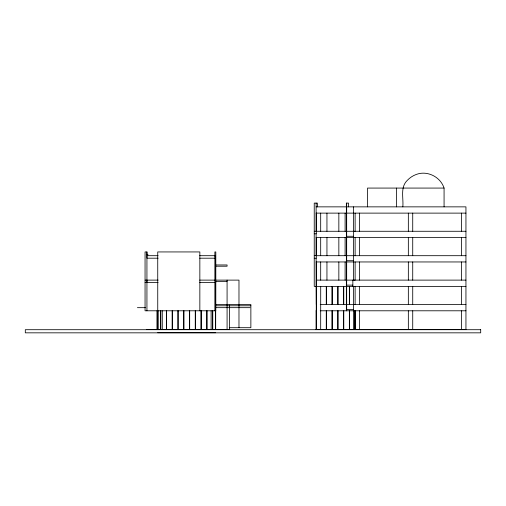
<?xml version="1.0" encoding="UTF-8"?>
<svg xmlns="http://www.w3.org/2000/svg" width="506" height="506" viewBox="0 0 506 506"><rect width="100%" height="100%" fill="white"/><g stroke="black" fill="none" stroke-linecap="round" stroke-linejoin="round"><path stroke-width="0.76" d="M214.867 310.792L214.867 251.937L215.809 251.937L215.809 310.792L145.058 310.792L145.058 251.937L146.936 251.937L146.936 258.199L158.119 258.199M444.072 206.859L444.072 188.074L367.533 188.074L367.533 206.859M316.111 206.859L346.357 206.859M346.667 206.859L465.944 206.859L465.944 329.577L316.111 329.577M316.111 213.121L465.944 213.121M314.245 231.274L465.944 231.274M353.555 231.337L355.123 231.337L355.123 213.121M314.245 233.778L316.301 233.778L316.301 213.121M346.357 236.283L353.555 236.283M316.111 237.535L465.944 237.535M146.936 254.442L147.872 254.442L147.872 255.694L158.093 255.694M199.712 255.694L215.493 255.694L215.493 329.577L215.638 310.792M314.245 255.694L465.944 255.694M214.867 256.106L215.493 256.106M199.731 258.199L215.493 258.199M314.245 258.199L316.301 258.199L316.301 237.535M346.357 260.704L353.555 260.704M316.111 261.956L465.944 261.956M215.809 264.961L227.08 264.961L227.08 266.213L215.493 266.213M145.058 280.115L158.119 280.115M199.731 280.115L238.977 280.115L238.977 327.698M465.944 280.115L316.301 280.115L316.332 329.577L316.301 261.956M215.493 281.368L227.08 281.368M145.058 282.62L158.119 282.62M199.731 282.62L215.809 282.62M346.357 285.125L352.846 285.125M465.944 286.377L314.245 286.377L314.245 203.102L317.376 203.102L317.376 206.859M215.493 304.536L250.868 304.536L250.868 327.698L229.307 327.698M316.301 304.536L316.123 258.199M320.222 304.536L465.944 304.536M353.555 304.593L355.123 304.593L355.123 286.377M215.493 305.788L250.868 305.788M137.411 307.667L145.469 307.667M215.29 307.667L250.015 307.667M346.667 309.545L353.555 309.545M316.111 310.792L316.49 310.792L316.49 329.577M320.222 310.792L465.944 310.792M146.557 329.577L229.756 329.577M157.701 332.708L215.682 332.708M444.072 188.074C440.783 177.846 429.455 171.319 418.955 173.634C414.522 174.684 410.499 176.999 407.362 180.3C399.98 187.29 403.649 197.966 402.827 206.859M146.936 280.115L146.936 282.62M461.561 213.121L461.561 231.274M461.561 237.535L461.561 255.694M461.561 261.956L461.561 280.115M461.561 286.377L461.561 304.536M461.561 310.792L461.561 329.577M412.725 213.121L412.725 231.274M412.725 237.535L412.725 255.694M412.725 261.956L412.725 280.115M412.725 286.377L412.725 304.536M412.725 310.792L412.725 329.577M408.342 213.121L408.342 231.274M408.342 237.535L408.342 255.694M408.342 261.956L408.342 280.115M408.342 286.377L408.342 304.536M408.342 310.792L408.342 329.577M396.438 188.074L396.438 206.859M359.507 213.121L359.507 231.274M359.507 237.535L359.507 255.694M359.507 261.956L359.507 280.115M359.507 286.377L359.507 304.536M359.507 310.792L359.507 329.577M355.123 237.535L355.123 255.758M355.123 261.956L355.123 280.179L353.555 280.179L353.555 206.859M355.123 310.792L355.123 329.577M355.073 310.792L355.073 329.577M354.934 310.792L354.934 329.577M353.555 286.377L353.555 329.577M352.846 280.115L352.846 286.377M349.551 286.535L349.551 304.536M349.551 310.792L349.551 329.577M349.361 286.535L349.361 304.536M349.361 310.792L349.361 329.577M348.545 206.859L348.545 203.102L346.357 203.102L346.357 310.792M346.667 203.102L346.667 310.792M345.105 213.121L345.105 231.274M345.105 237.535L345.105 255.694M345.105 261.956L345.105 280.115M343.776 286.535L343.776 304.536M343.776 310.792L343.776 329.577M343.587 286.535L343.587 304.536M343.587 310.792L343.587 329.577M338.843 213.121L338.843 231.274M338.843 237.535L338.843 255.694M338.843 261.956L338.843 280.115M338.002 286.535L338.002 304.536M338.002 310.792L338.002 329.577M337.812 286.535L337.812 304.536M337.812 310.792L337.812 329.577M332.227 286.535L332.227 304.536M332.227 310.792L332.227 329.577M332.044 286.535L332.044 304.536M332.044 310.792L332.044 329.577M326.946 213.121L326.946 231.274M326.946 237.535L326.946 255.694M326.946 261.956L326.946 280.115M326.459 286.535L326.459 304.536M326.459 310.792L326.459 329.577M326.269 286.535L326.269 304.536M326.269 310.792L326.269 329.577M320.684 213.121L320.684 231.274M320.684 237.535L320.684 255.694M320.684 261.956L320.684 280.115M320.709 286.377L320.684 329.577M316.123 203.102L316.123 231.274M316.123 233.778L316.123 255.694M316.161 310.792L316.161 329.577M229.585 305.08L229.585 329.577M227.08 280.115L227.08 329.577M215.682 310.792L215.682 329.577M212.767 310.792L212.767 329.577M212.577 310.792L212.577 329.577M211.11 310.792L211.11 329.577M206.992 310.792L206.992 329.577M206.802 310.792L206.802 329.577M201.217 310.792L201.217 329.577M201.034 310.792L201.034 329.577M199.845 310.792L199.845 251.937L157.733 251.937L157.752 329.577M195.449 310.792L195.449 329.577M195.259 310.792L195.259 329.577M189.674 310.792L189.674 329.577M189.484 310.792L189.484 329.577M183.899 310.792L183.899 329.577M183.71 310.792L183.71 329.577M178.125 310.792L178.125 329.577M177.941 310.792L177.941 329.577M172.356 310.792L172.356 329.577M172.166 310.792L172.166 329.577M166.582 310.792L166.582 329.577M166.392 310.792L166.392 329.577M162.274 310.792L162.274 329.577M160.807 310.792L160.807 329.577M160.623 310.792L160.623 329.577M157.891 310.792L157.891 329.577M157.847 310.792L157.847 329.577M156.955 310.792L156.955 329.577M146.936 251.937L146.936 310.792M480.7 329.703L25.3 329.703L25.3 332.834L480.7 332.834L480.7 329.703"/></g></svg>
